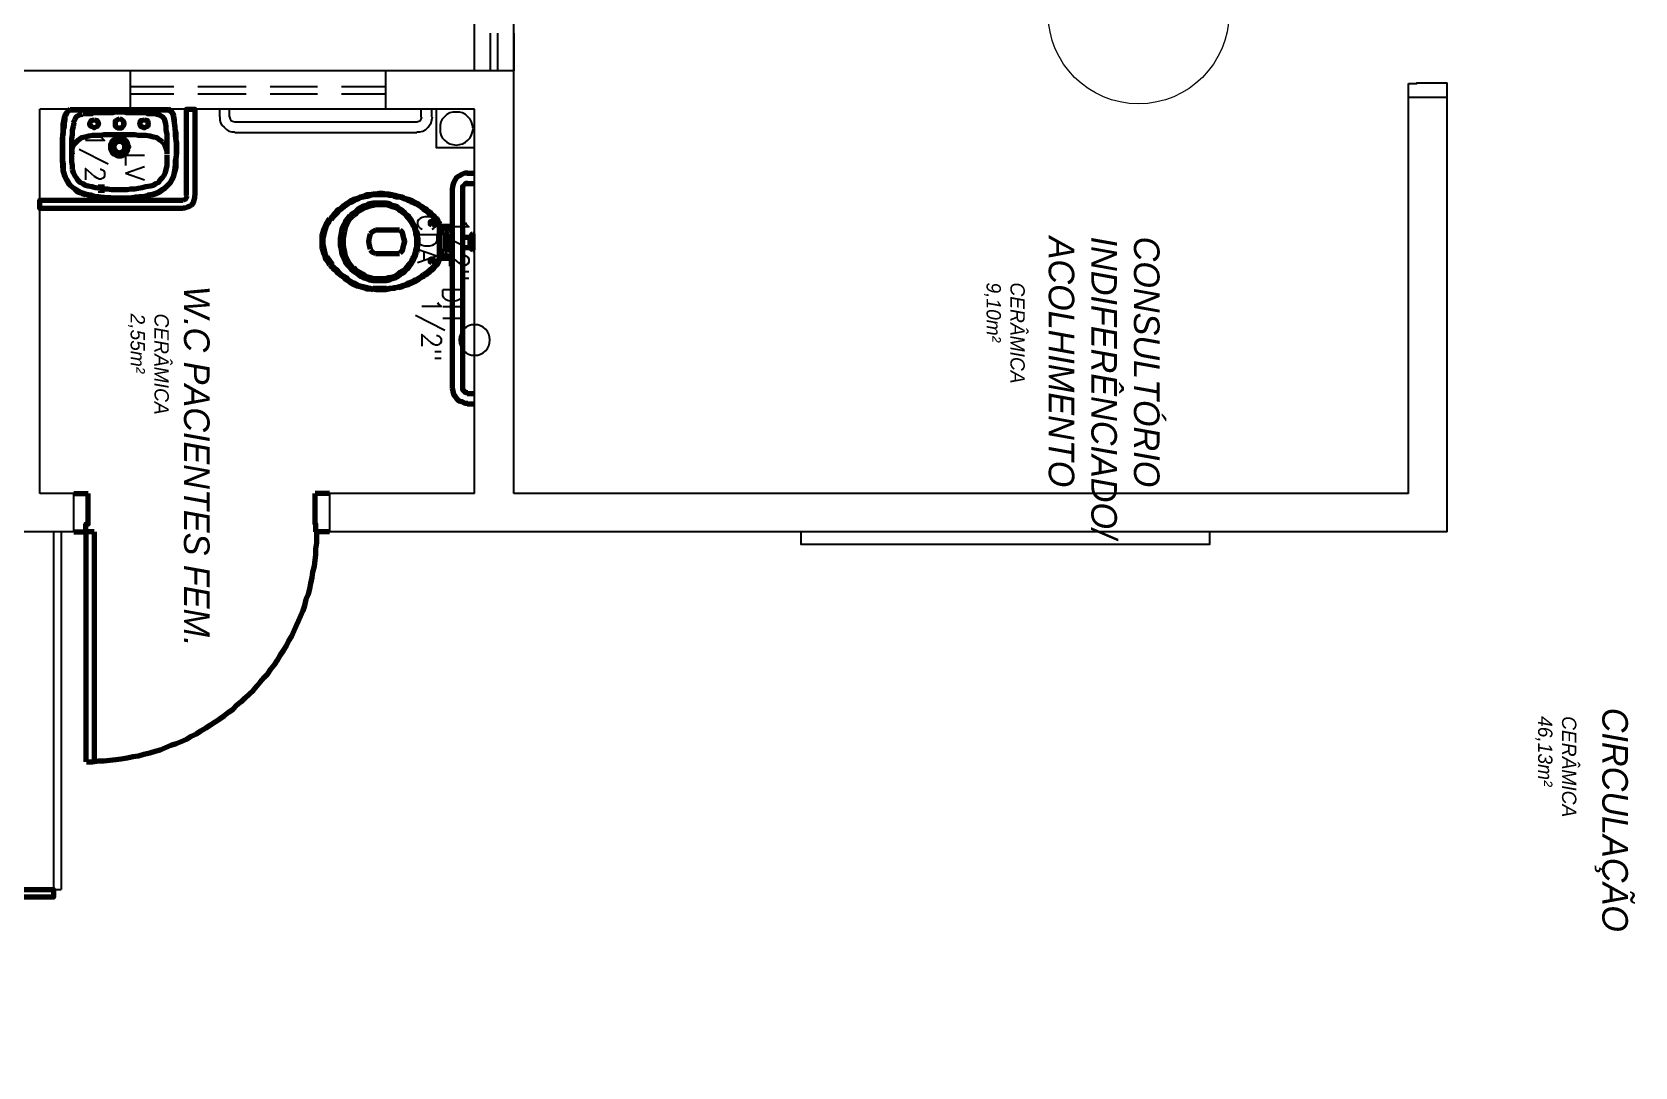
# Model space of a CAD drawing. Header units: millimetres. Extents: x 2273 to 2522, y 1034 to 1187.
# Drawn here: x 2397.27 to 2403.53, y 1171.13 to 1175.18 of the extents above; entities that cross this region are included whole.
import ezdxf

# ---------------------------------------------------------------- set-up
doc = ezdxf.new("R2010")
doc.units = ezdxf.units.MM
for name, color, linetype, lineweight in [('COTAS', 30, 'Continuous', 9), ('LAYOUT', 7, 'Continuous', 100), ('PAREDES', 4, 'Continuous', 100)]:
    doc.layers.add(name, color=color, linetype=linetype, lineweight=lineweight)
doc.layers.add('LAYER8', color=8, linetype='Continuous')
doc.styles.add('Romans', font='romans.shx')
doc.styles.get("Standard").update_dxf_attribs({"font": 'arial.ttf'})

# ---------------------------------------------------------------- blocks, each defined once
blk = doc.blocks.new('HGJ')
at = {"layer": 'PAREDES', "color": 0, "linetype": 'Continuous'}
for points in [[(72.4887, 148.3539), (72.1505, 148.3539), (72.1505, 148.3863), (72.4887, 148.3863)], [(72.5358, 148.3392), (72.5358, 148.348), (72.5328, 148.3569), (72.5299, 148.3657), (72.524, 148.3745), (72.5152, 148.3804), (72.5064, 148.3833), (72.4975, 148.3863), (72.4887, 148.3863)], [(72.5064, 148.3392), (72.5005, 148.351), (72.4887, 148.3569)], [(72.5387, 148.3392), (72.5387, 147.7804), (72.5064, 147.7804), (72.5064, 148.3392)], [(72.177, 148.3039), (72.1681, 148.301), (72.1623, 148.298), (72.1564, 148.2922), (72.1505, 148.2833)], [(72.1534, 147.898), (72.1534, 148.2833), (72.1623, 148.2951), (72.177, 148.301), (72.2123, 148.3069), (72.2387, 148.3098), (72.2534, 148.3098), (72.2828, 148.3127), (72.3152, 148.3127), (72.3358, 148.3127), (72.3534, 148.3098), (72.3681, 148.3098), (72.3917, 148.3069), (72.3917, 148.3069), (72.4181, 148.301), (72.4181, 148.301), (72.4387, 148.2892), (72.4505, 148.2775), (72.4652, 148.2598), (72.477, 148.2422), (72.4858, 148.2186), (72.4887, 148.2069), (72.4946, 148.1745), (72.4946, 148.1539), (72.5005, 148.1186), (72.5005, 148.0892), (72.4975, 148.0569), (72.4946, 148.0098), (72.4887, 147.9745), (72.477, 147.9392), (72.4623, 147.9157), (72.4446, 147.8951), (72.424, 147.8833), (72.4034, 147.8745), (72.3917, 147.8716), (72.3505, 147.8686), (72.327, 147.8686), (72.3064, 147.8686), (72.2681, 147.8686), (72.2387, 147.8716), (72.2093, 147.8716), (72.177, 147.8775), (72.1623, 147.8863), (72.1534, 147.898)], [(72.1534, 148.2833), (72.1534, 148.0892), (72.1534, 147.898)], [(72.2034, 148.2716), (72.1917, 148.2686), (72.1799, 148.2598), (72.174, 148.248), (72.1711, 148.2363)], [(72.3917, 148.3098), (72.377, 148.3127), (72.3652, 148.3127), (72.3505, 148.3127), (72.3387, 148.3127), (72.324, 148.3157), (72.3093, 148.3157), (72.2975, 148.3157), (72.2828, 148.3157), (72.2711, 148.3127), (72.2564, 148.3127), (72.2446, 148.3127), (72.2299, 148.3098), (72.2181, 148.3098), (72.2034, 148.3069), (72.1917, 148.3069), (72.177, 148.3039)], [(72.327, 148.2775), (72.3123, 148.2775), (72.2946, 148.2775), (72.2799, 148.2775), (72.2652, 148.2775), (72.2475, 148.2775), (72.2328, 148.2745), (72.2181, 148.2745), (72.2005, 148.2716)], [(72.2799, 148.2598), (72.2711, 148.251), (72.2623, 148.2392), (72.2593, 148.2245), (72.2564, 148.2098)], [(72.327, 148.2775), (72.3152, 148.2775), (72.3034, 148.2745), (72.2887, 148.2686), (72.2799, 148.2627)], [(72.3858, 148.2745), (72.3711, 148.2775), (72.3564, 148.2775), (72.3446, 148.2775), (72.3299, 148.2775)], [(72.4505, 148.2127), (72.4475, 148.2245), (72.4417, 148.2333), (72.4358, 148.2451), (72.427, 148.251), (72.4181, 148.2598), (72.4093, 148.2657), (72.3975, 148.2716), (72.3858, 148.2745)], [(72.4858, 148.2186), (72.4828, 148.2275), (72.4799, 148.2363), (72.477, 148.2451), (72.474, 148.251), (72.4623, 148.2657), (72.4505, 148.2775), (72.4387, 148.2892), (72.424, 148.298), (72.4152, 148.301), (72.4093, 148.3039), (72.4005, 148.3069), (72.3917, 148.3098)], [(72.1681, 148.2363), (72.1681, 148.2275), (72.1681, 148.2186), (72.1681, 148.2098), (72.1681, 148.201), (72.1652, 148.1922), (72.1652, 148.1833), (72.1652, 148.1716), (72.1652, 148.1627), (72.1652, 148.1539), (72.1652, 148.1451), (72.1652, 148.1363), (72.1652, 148.1275), (72.1652, 148.1186), (72.1623, 148.1098), (72.1623, 148.101), (72.1623, 148.0922)], [(72.1917, 148.1892), (72.1946, 148.201), (72.2093, 148.2039), (72.2181, 148.201), (72.224, 148.1892), (72.2181, 148.1745), (72.2093, 148.1716), (72.1946, 148.1745), (72.1917, 148.1892)], [(72.2564, 148.2098), (72.2534, 148.1951), (72.2534, 148.1804), (72.2534, 148.1657), (72.2505, 148.151), (72.2505, 148.1333), (72.2505, 148.1186), (72.2505, 148.1039), (72.2505, 148.0892)], [(72.4652, 148.0892), (72.4652, 148.1069), (72.4652, 148.1216), (72.4623, 148.1363), (72.4623, 148.151), (72.4593, 148.1657), (72.4564, 148.1804), (72.4534, 148.1951), (72.4505, 148.2127)], [(72.4975, 148.0922), (72.4975, 148.1069), (72.4975, 148.1245), (72.4975, 148.1392), (72.4946, 148.1569), (72.4917, 148.1716), (72.4917, 148.1892), (72.4858, 148.2039), (72.4828, 148.2186)], [(72.1623, 148.0922), (72.1623, 148.0833), (72.1623, 148.0745), (72.1652, 148.0657), (72.1652, 148.0539), (72.1652, 148.0451), (72.1652, 148.0363), (72.1652, 148.0275), (72.1652, 148.0186), (72.1652, 148.0098), (72.1652, 148.001), (72.1652, 147.9922), (72.1681, 147.9833), (72.1681, 147.9745), (72.1681, 147.9657), (72.1681, 147.9569), (72.1681, 147.948)], [(72.224, 148.0922), (72.224, 148.101), (72.2152, 148.1069), (72.2064, 148.1098), (72.1975, 148.1069), (72.1917, 148.101), (72.1887, 148.0922)], [(72.1887, 148.0922), (72.1917, 148.0833), (72.1975, 148.0745), (72.2064, 148.0745), (72.2152, 148.0745), (72.224, 148.0833), (72.224, 148.0922)], [(72.2505, 148.0922), (72.2505, 148.0745), (72.2505, 148.0598), (72.2505, 148.0451), (72.2505, 148.0304), (72.2534, 148.0157), (72.2534, 148.001), (72.2534, 147.9863), (72.2564, 147.9716)], [(72.3328, 148.0922), (72.3328, 148.101), (72.327, 148.1098), (72.324, 148.1157), (72.3152, 148.1216), (72.3064, 148.1245), (72.2975, 148.1275), (72.2887, 148.1245), (72.2799, 148.1216), (72.274, 148.1157), (72.2681, 148.1098), (72.2652, 148.101), (72.2623, 148.0922)], [(72.2623, 148.0922), (72.2652, 148.0833), (72.2681, 148.0745), (72.274, 148.0657), (72.2799, 148.0598), (72.2887, 148.0569), (72.2975, 148.0569), (72.3064, 148.0569), (72.3152, 148.0598), (72.324, 148.0657), (72.327, 148.0745), (72.3328, 148.0833), (72.3328, 148.0922)], [(72.3211, 148.0922), (72.3181, 148.101), (72.3152, 148.1069), (72.3064, 148.1127), (72.2975, 148.1127), (72.2887, 148.1127), (72.2828, 148.1069), (72.277, 148.101), (72.277, 148.0922)], [(72.277, 148.0922), (72.277, 148.0833), (72.2828, 148.0745), (72.2887, 148.0716), (72.2975, 148.0686), (72.3064, 148.0716), (72.3152, 148.0745), (72.3181, 148.0833), (72.3211, 148.0922)], [(72.4505, 147.9686), (72.4534, 147.9833), (72.4564, 147.998), (72.4593, 148.0157), (72.4623, 148.0304), (72.4623, 148.0451), (72.4652, 148.0598), (72.4652, 148.0745), (72.4652, 148.0892)], [(72.4828, 147.9627), (72.4858, 147.9775), (72.4917, 147.9951), (72.4917, 148.0098), (72.4946, 148.0275), (72.4975, 148.0422), (72.4975, 148.0598), (72.4975, 148.0745), (72.4975, 148.0922)], [(72.1917, 147.9922), (72.1946, 148.0039), (72.2093, 148.0098), (72.2181, 148.0039), (72.224, 147.9922), (72.2181, 147.9804), (72.2093, 147.9745), (72.1946, 147.9804), (72.1917, 147.9922)], [(72.1711, 147.9451), (72.174, 147.9333), (72.1799, 147.9216), (72.1917, 147.9157), (72.2034, 147.9098)], [(72.2564, 147.9716), (72.2593, 147.9569), (72.2623, 147.9422), (72.2711, 147.9304), (72.2799, 147.9216)], [(72.3858, 147.9069), (72.3975, 147.9098), (72.4093, 147.9157), (72.4181, 147.9216), (72.427, 147.9275), (72.4358, 147.9363), (72.4417, 147.948), (72.4475, 147.9569), (72.4505, 147.9686)], [(72.3917, 147.8716), (72.4005, 147.8745), (72.4093, 147.8745), (72.4152, 147.8775), (72.424, 147.8833), (72.4387, 147.8922), (72.4505, 147.901), (72.4623, 147.9157), (72.474, 147.9275), (72.477, 147.9363), (72.4799, 147.9451), (72.4828, 147.9539), (72.4858, 147.9598)], [(72.1505, 147.898), (72.1564, 147.8922), (72.1623, 147.8863), (72.1681, 147.8833), (72.177, 147.8804)], [(72.2034, 147.9127), (72.2181, 147.9098), (72.2328, 147.9069), (72.2505, 147.9069), (72.2652, 147.9039), (72.2799, 147.9039), (72.2975, 147.9039), (72.3123, 147.9039), (72.327, 147.9069)], [(72.2799, 147.9216), (72.2887, 147.9127), (72.3005, 147.9069), (72.3152, 147.9039), (72.327, 147.9039)], [(72.327, 147.9039), (72.3417, 147.9039), (72.3564, 147.9039), (72.3711, 147.9069), (72.3858, 147.9069)], [(72.177, 147.8775), (72.1917, 147.8775), (72.2034, 147.8745), (72.2181, 147.8745), (72.2299, 147.8716), (72.2446, 147.8716), (72.2564, 147.8686), (72.2711, 147.8686), (72.2828, 147.8686), (72.2975, 147.8686), (72.3093, 147.8686), (72.324, 147.8686), (72.3387, 147.8686), (72.3505, 147.8686), (72.3652, 147.8716), (72.377, 147.8716), (72.3917, 147.8716)]]:
    blk.add_lwpolyline(points, dxfattribs=at)
blk = doc.blocks.new('NHG')
at = {"layer": 'PAREDES', "color": 0, "linetype": 'Continuous'}
for points in [[(72.4005, 149.451), (72.4005, 149.4804)], [(72.4005, 149.4539), (72.4005, 149.4422), (72.4064, 149.4304), (72.4123, 149.4186), (72.4181, 149.4098), (72.427, 149.4039), (72.4387, 149.398), (72.4475, 149.3951), (72.4623, 149.3922)], [(72.4417, 149.451), (72.4417, 149.4804)], [(72.4417, 149.4539), (72.4417, 149.4451), (72.4475, 149.4392), (72.4534, 149.4333), (72.4623, 149.4333)], [(72.6387, 149.4745), (72.6387, 149.4804)], [(72.7005, 149.4745), (72.6387, 149.4745)], [(72.6387, 149.4745), (72.6417, 149.4686), (72.6475, 149.4657)], [(72.6917, 149.4333), (72.6917, 149.4627), (72.6475, 149.4627)], [(72.6505, 149.4333), (72.6505, 149.4627)], [(72.6887, 149.4657), (72.6975, 149.4686), (72.7005, 149.4745)], [(72.7005, 149.4745), (72.7005, 149.4804)], [(73.2417, 149.4333), (73.2475, 149.4333), (73.2534, 149.4392), (73.2593, 149.4451), (73.2593, 149.4539)], [(73.2417, 149.3922), (73.2534, 149.3951), (73.2652, 149.398), (73.274, 149.4039), (73.2828, 149.4098), (73.2917, 149.4186), (73.2946, 149.4304), (73.3005, 149.4422), (73.3005, 149.4539)], [(73.2623, 149.451), (73.2623, 149.4804)], [(73.3034, 149.451), (73.3034, 149.4804)], [(72.4623, 149.4333), (73.2417, 149.4333)], [(72.4623, 149.3922), (73.2417, 149.3922)], [(72.6093, 149.3922), (72.6093, 149.3422), (72.6005, 149.3422), (72.5946, 149.3422)], [(72.6211, 149.3922), (72.6181, 149.3863)], [(72.6505, 149.3775), (72.6505, 149.3922)], [(72.6917, 149.3775), (72.6917, 149.3922)], [(72.724, 149.3863), (72.7211, 149.3922)], [(72.7446, 149.3422), (72.7387, 149.3422), (72.7328, 149.3422), (72.7328, 149.3922)], [(72.5887, 149.3392), (72.5799, 149.3333), (72.574, 149.3275), (72.5681, 149.3216), (72.5623, 149.3127), (72.5534, 149.3069), (72.5475, 149.298), (72.5417, 149.2922), (72.5387, 149.2833)], [(72.5946, 149.3422), (72.5887, 149.3333), (72.5799, 149.3275), (72.574, 149.3216), (72.5652, 149.3127), (72.5593, 149.3039), (72.5534, 149.298), (72.5475, 149.2892), (72.5417, 149.2804)], [(72.5946, 149.3422), (72.5887, 149.3392)], [(72.6005, 149.3451), (72.5946, 149.3422)], [(72.6093, 149.3422), (72.6711, 149.3422), (72.7328, 149.3422)], [(72.6181, 149.3863), (72.6181, 149.3422)], [(72.624, 149.3451), (72.6299, 149.3451), (72.6328, 149.351)], [(72.6358, 149.3804), (72.6328, 149.3775)], [(72.6328, 149.3775), (72.6328, 149.3745)], [(72.6328, 149.3745), (72.6328, 149.3657)], [(72.6328, 149.3627), (72.6328, 149.3657)], [(72.7064, 149.3657), (72.6711, 149.3657), (72.6328, 149.3657)], [(72.6328, 149.351), (72.6328, 149.3598)], [(72.6387, 149.3775), (72.6711, 149.3775)], [(72.7005, 149.3775), (72.6711, 149.3775)], [(72.7034, 149.3775), (72.7005, 149.3804)], [(72.7064, 149.3745), (72.7034, 149.3775)], [(72.7064, 149.3657), (72.7064, 149.3745)], [(72.7064, 149.3657), (72.7064, 149.3627)], [(72.7064, 149.351), (72.7064, 149.3598)], [(72.7064, 149.351), (72.7064, 149.3451), (72.7123, 149.3451)], [(72.724, 149.3422), (72.724, 149.3863)], [(72.7417, 149.3422), (72.7387, 149.3451)], [(72.7505, 149.3392), (72.7446, 149.3422)], [(72.7975, 149.2804), (72.7917, 149.2892), (72.7858, 149.298), (72.7799, 149.3039), (72.774, 149.3127), (72.7652, 149.3216), (72.7593, 149.3275), (72.7505, 149.3333), (72.7446, 149.3422)], [(72.8005, 149.2833), (72.7975, 149.2922), (72.7917, 149.298), (72.7858, 149.3069), (72.7799, 149.3127), (72.7711, 149.3216), (72.7652, 149.3275), (72.7593, 149.3333), (72.7505, 149.3392)], [(72.5417, 149.2804), (72.5358, 149.2745), (72.5299, 149.2657), (72.524, 149.2569), (72.5211, 149.248), (72.5152, 149.2392), (72.5123, 149.2304), (72.5093, 149.2216), (72.5034, 149.2127), (72.5005, 149.2039), (72.4975, 149.1951), (72.4946, 149.1863), (72.4946, 149.1745), (72.4917, 149.1657), (72.4887, 149.1569), (72.4887, 149.148), (72.4858, 149.1363)], [(72.5358, 149.2833), (72.5299, 149.2716), (72.5211, 149.2598), (72.5152, 149.248), (72.5093, 149.2363), (72.5034, 149.2216), (72.5005, 149.2098), (72.4946, 149.198), (72.4917, 149.1833)], [(72.6034, 149.3127), (72.6005, 149.3186), (72.5975, 149.3216), (72.5917, 149.3186), (72.5887, 149.3127), (72.5917, 149.3069), (72.5975, 149.3069), (72.6005, 149.3069), (72.6034, 149.3127)], [(72.7505, 149.3127), (72.7475, 149.3186), (72.7417, 149.3216), (72.7387, 149.3186), (72.7358, 149.3127), (72.7387, 149.3069), (72.7417, 149.3069), (72.7475, 149.3069), (72.7505, 149.3127)], [(72.8534, 149.1363), (72.8505, 149.148), (72.8505, 149.1569), (72.8475, 149.1657), (72.8475, 149.1745), (72.8446, 149.1863), (72.8417, 149.1951), (72.8387, 149.2039), (72.8358, 149.2127), (72.8299, 149.2216), (72.827, 149.2304), (72.824, 149.2392), (72.8181, 149.248), (72.8152, 149.2569), (72.8093, 149.2657), (72.8034, 149.2745), (72.7975, 149.2804)], [(72.8475, 149.1833), (72.8446, 149.198), (72.8387, 149.2098), (72.8358, 149.2216), (72.8299, 149.2363), (72.824, 149.248), (72.8181, 149.2598), (72.8093, 149.2716), (72.8034, 149.2833)], [(72.6711, 149.2598), (72.6593, 149.2598), (72.6505, 149.2569), (72.6387, 149.2569), (72.6299, 149.2539), (72.6211, 149.251), (72.6123, 149.248), (72.6034, 149.2422), (72.5946, 149.2392), (72.5858, 149.2333), (72.577, 149.2275), (72.5681, 149.2216), (72.5623, 149.2127), (72.5564, 149.2069), (72.5475, 149.198), (72.5417, 149.1892), (72.5387, 149.1804)], [(72.6681, 149.2539), (72.6593, 149.2539), (72.6505, 149.2539), (72.6387, 149.251), (72.6299, 149.251), (72.6211, 149.248), (72.6123, 149.2451), (72.6034, 149.2392), (72.5975, 149.2363), (72.5887, 149.2304), (72.5799, 149.2245), (72.574, 149.2186), (72.5652, 149.2127), (72.5593, 149.2069), (72.5534, 149.198), (72.5475, 149.1892), (72.5417, 149.1833)], [(72.7123, 149.1892), (72.7034, 149.198), (72.6917, 149.201), (72.6799, 149.2039), (72.6681, 149.2069), (72.6564, 149.2039), (72.6446, 149.201), (72.6328, 149.198), (72.624, 149.1892)], [(72.8034, 149.1804), (72.7975, 149.1892), (72.7917, 149.198), (72.7858, 149.2069), (72.777, 149.2127), (72.7711, 149.2216), (72.7623, 149.2275), (72.7534, 149.2333), (72.7446, 149.2392), (72.7387, 149.2422), (72.727, 149.248), (72.7181, 149.251), (72.7093, 149.2539), (72.7005, 149.2569), (72.6887, 149.2569), (72.6799, 149.2598), (72.6681, 149.2598)], [(72.7946, 149.1833), (72.7887, 149.1892), (72.7828, 149.198), (72.777, 149.2069), (72.7711, 149.2127), (72.7652, 149.2186), (72.7564, 149.2245), (72.7505, 149.2304), (72.7417, 149.2363), (72.7328, 149.2392), (72.724, 149.2451), (72.7152, 149.248), (72.7064, 149.251), (72.6975, 149.251), (72.6887, 149.2539), (72.677, 149.2539), (72.6681, 149.2539)], [(72.4917, 149.1833), (72.4887, 149.1686), (72.4858, 149.1569), (72.4828, 149.1451), (72.4828, 149.1333), (72.4799, 149.1216), (72.4799, 149.1069), (72.4828, 149.0951), (72.4828, 149.0833)], [(72.4858, 149.1363), (72.4858, 149.1216), (72.4858, 149.1098), (72.4858, 149.0951), (72.4858, 149.0833)], [(72.5358, 149.1833), (72.5299, 149.1716), (72.527, 149.1598), (72.5211, 149.148), (72.5181, 149.1363), (72.5181, 149.1216), (72.5181, 149.1098), (72.5181, 149.098), (72.5181, 149.0833)], [(72.5417, 149.1833), (72.5358, 149.1716), (72.5328, 149.1598), (72.527, 149.1451), (72.524, 149.1333), (72.524, 149.1216), (72.524, 149.1069), (72.524, 149.0951), (72.527, 149.0833)], [(72.624, 149.1863), (72.624, 149.0922)], [(72.7152, 149.0922), (72.7152, 149.1863)], [(72.8123, 149.0833), (72.8123, 149.0951), (72.8123, 149.1069), (72.8123, 149.1216), (72.8123, 149.1333), (72.8093, 149.1451), (72.8064, 149.1598), (72.8005, 149.1716), (72.7946, 149.1833)], [(72.8211, 149.0833), (72.8211, 149.098), (72.8211, 149.1098), (72.8211, 149.1216), (72.8211, 149.1363), (72.8181, 149.148), (72.8123, 149.1598), (72.8093, 149.1716), (72.8034, 149.1833)], [(72.8534, 149.0833), (72.8564, 149.0951), (72.8564, 149.1069), (72.8564, 149.1216), (72.8564, 149.1333), (72.8534, 149.1451), (72.8505, 149.1569), (72.8505, 149.1686), (72.8446, 149.1833)], [(72.8505, 149.0833), (72.8505, 149.0951), (72.8505, 149.1098), (72.8505, 149.1216), (72.8505, 149.1363)], [(72.4828, 149.0833), (72.4858, 149.0716), (72.4858, 149.0569), (72.4917, 149.0451), (72.4946, 149.0333), (72.5005, 149.0186), (72.5034, 149.0069), (72.5093, 148.9951), (72.5181, 148.9833)], [(72.4858, 149.0833), (72.4887, 149.0716), (72.4917, 149.0598), (72.4946, 149.0451), (72.4975, 149.0333), (72.5034, 149.0216), (72.5093, 149.0098), (72.5152, 148.998), (72.5211, 148.9863)], [(72.5181, 149.0833), (72.5211, 149.0686), (72.527, 149.0569), (72.5299, 149.0451), (72.5358, 149.0333), (72.5446, 149.0216), (72.5534, 149.0127), (72.5593, 149.001), (72.5711, 148.9922)], [(72.527, 149.0833), (72.5299, 149.0716), (72.5328, 149.0627), (72.5358, 149.051), (72.5417, 149.0422), (72.5475, 149.0304), (72.5534, 149.0216), (72.5623, 149.0127), (72.5681, 149.0069)], [(72.624, 149.0922), (72.6299, 149.0804), (72.6387, 149.0716)], [(72.7005, 149.0716), (72.7093, 149.0804), (72.7152, 149.0922)], [(72.7681, 148.9922), (72.7799, 149.001), (72.7887, 149.0127), (72.7946, 149.0216), (72.8034, 149.0333), (72.8093, 149.0451), (72.8123, 149.0569), (72.8181, 149.0686), (72.8211, 149.0833)], [(72.7681, 149.0069), (72.777, 149.0127), (72.7828, 149.0216), (72.7887, 149.0304), (72.7946, 149.0422), (72.8005, 149.051), (72.8064, 149.0627), (72.8093, 149.0716), (72.8123, 149.0833)], [(72.8181, 148.9863), (72.824, 148.998), (72.8299, 149.0098), (72.8358, 149.0216), (72.8417, 149.0333), (72.8446, 149.0451), (72.8475, 149.0598), (72.8505, 149.0716), (72.8534, 149.0833)], [(72.8211, 148.9833), (72.8299, 148.9951), (72.8358, 149.0069), (72.8417, 149.0186), (72.8446, 149.0333), (72.8475, 149.0451), (72.8534, 149.0569), (72.8534, 149.0716), (72.8564, 149.0833)], [(72.6387, 149.0716), (72.6534, 149.0686), (72.6681, 149.0657), (72.6828, 149.0686), (72.6975, 149.0716)], [(72.5181, 148.9833), (72.524, 148.9745), (72.5299, 148.9657), (72.5387, 148.9569), (72.5446, 148.9451), (72.5534, 148.9392), (72.5623, 148.9304), (72.5711, 148.9216), (72.5799, 148.9157)], [(72.5211, 148.9863), (72.527, 148.9775), (72.5328, 148.9686), (72.5417, 148.9569), (72.5475, 148.948), (72.5564, 148.9422), (72.5652, 148.9333), (72.574, 148.9245), (72.5828, 148.9186)], [(72.5681, 149.0039), (72.577, 148.9951), (72.5887, 148.9863), (72.6005, 148.9804), (72.6152, 148.9745), (72.627, 148.9716), (72.6417, 148.9686), (72.6534, 148.9657), (72.6681, 148.9657)], [(72.5681, 148.9922), (72.5799, 148.9833), (72.5917, 148.9745), (72.6034, 148.9686), (72.6152, 148.9627), (72.627, 148.9598), (72.6417, 148.9569), (72.6564, 148.9539), (72.6681, 148.9539)], [(72.6681, 148.9657), (72.6828, 148.9657), (72.6975, 148.9686), (72.7093, 148.9716), (72.724, 148.9745), (72.7358, 148.9804), (72.7475, 148.9863), (72.7593, 148.9951), (72.7711, 149.0039)], [(72.6681, 148.9539), (72.6828, 148.9539), (72.6946, 148.9569), (72.7093, 148.9598), (72.7211, 148.9627), (72.7358, 148.9686), (72.7475, 148.9745), (72.7593, 148.9833), (72.7681, 148.9922)], [(72.7564, 148.9186), (72.7652, 148.9245), (72.774, 148.9333), (72.7799, 148.9422), (72.7887, 148.948), (72.7975, 148.9569), (72.8034, 148.9686), (72.8093, 148.9775), (72.8181, 148.9863)], [(72.7593, 148.9157), (72.7681, 148.9216), (72.777, 148.9304), (72.7828, 148.9392), (72.7917, 148.9451), (72.8005, 148.9569), (72.8064, 148.9657), (72.8152, 148.9745), (72.8211, 148.9833)], [(72.5799, 148.9157), (72.5917, 148.9098), (72.6005, 148.9039), (72.6123, 148.898), (72.624, 148.8951), (72.6328, 148.8922), (72.6446, 148.8892), (72.6564, 148.8863), (72.6681, 148.8863)], [(72.5799, 148.9127), (72.5887, 148.9069), (72.6005, 148.898), (72.6093, 148.8951), (72.6211, 148.8892), (72.6328, 148.8863), (72.6446, 148.8833), (72.6564, 148.8833), (72.6681, 148.8833)], [(72.6681, 148.8863), (72.6799, 148.8863), (72.6917, 148.8892), (72.7034, 148.8922), (72.7152, 148.8951), (72.724, 148.898), (72.7358, 148.9039), (72.7475, 148.9098), (72.7564, 148.9157)], [(72.6681, 148.8833), (72.6799, 148.8833), (72.6917, 148.8833), (72.7034, 148.8863), (72.7152, 148.8892), (72.727, 148.8951), (72.7387, 148.898), (72.7475, 148.9069), (72.7593, 148.9127)], [(72.6711, 148.8863), (72.6711, 148.8863)], [(72.7593, 148.9245), (72.7299, 148.9039)]]:
    blk.add_lwpolyline(points, dxfattribs=at)
blk = doc.blocks.new('PROT')
at = {"layer": 'PAREDES', "color": 0, "linetype": 'Continuous'}
for points in [[(75.2005, 147.0333), (75.2211, 147.0333), (75.2417, 147.0333), (75.2623, 147.0363), (75.2828, 147.0392), (75.3034, 147.0392), (75.324, 147.0422), (75.3417, 147.0451), (75.3623, 147.051), (75.3828, 147.0539), (75.4005, 147.0598), (75.4211, 147.0627), (75.4387, 147.0686), (75.4564, 147.0745), (75.477, 147.0833), (75.4946, 147.0892), (75.5123, 147.0951), (75.5299, 147.1039), (75.5475, 147.1127), (75.5652, 147.1216), (75.5828, 147.1304), (75.6005, 147.1392), (75.6152, 147.148), (75.6328, 147.1598), (75.6475, 147.1716), (75.6652, 147.1804), (75.6799, 147.1922), (75.6946, 147.2039), (75.7093, 147.2157), (75.724, 147.2275), (75.7387, 147.2422), (75.7534, 147.2539), (75.7652, 147.2686), (75.7799, 147.2804), (75.7917, 147.2951), (75.8064, 147.3098), (75.8181, 147.3245), (75.8299, 147.3392), (75.8417, 147.3539), (75.8534, 147.3716), (75.8652, 147.3863), (75.874, 147.401), (75.8858, 147.4186), (75.8946, 147.4363), (75.9034, 147.451), (75.9123, 147.4686), (75.9211, 147.4863), (75.9299, 147.5039), (75.9387, 147.5216), (75.9446, 147.5392), (75.9534, 147.5569), (75.9593, 147.5775), (75.9652, 147.5951), (75.9711, 147.6157), (75.977, 147.6333), (75.9799, 147.6539), (75.9858, 147.6716), (75.9887, 147.6922), (75.9917, 147.7127), (75.9946, 147.7304), (75.9975, 147.751), (75.9975, 147.7716), (76.0005, 147.7922), (76.0005, 147.8127), (76.0005, 147.8333)], [(75.2034, 147.0304), (75.2034, 147.8333), (75.2328, 147.8333), (75.2328, 147.0304)], [(76.0034, 147.8333), (76.0034, 147.8127), (76.0034, 147.7922), (76.0064, 147.7716), (76.0064, 147.751), (76.0093, 147.7304), (76.0123, 147.7127), (76.0152, 147.6922), (76.0181, 147.6716), (76.024, 147.6539), (76.027, 147.6333), (76.0328, 147.6157), (76.0387, 147.5951), (76.0446, 147.5775), (76.0505, 147.5569), (76.0593, 147.5392), (76.0652, 147.5216), (76.074, 147.5039), (76.0828, 147.4863), (76.0917, 147.4686), (76.1005, 147.451), (76.1093, 147.4363), (76.1181, 147.4186), (76.1299, 147.401), (76.1387, 147.3863), (76.1505, 147.3716), (76.1623, 147.3539), (76.174, 147.3392), (76.1858, 147.3245), (76.1975, 147.3098), (76.2093, 147.2951), (76.224, 147.2804), (76.2358, 147.2686), (76.2505, 147.2539), (76.2652, 147.2422), (76.2799, 147.2275), (76.2946, 147.2157), (76.3093, 147.2039), (76.324, 147.1922), (76.3387, 147.1804), (76.3564, 147.1716), (76.3711, 147.1598), (76.3887, 147.148), (76.4034, 147.1392), (76.4211, 147.1304), (76.4387, 147.1216), (76.4564, 147.1127), (76.474, 147.1039), (76.4917, 147.0951), (76.5093, 147.0892), (76.527, 147.0833), (76.5446, 147.0745), (76.5652, 147.0686), (76.5828, 147.0627), (76.6034, 147.0598), (76.6211, 147.0539), (76.6417, 147.051), (76.6593, 147.0451), (76.6799, 147.0422), (76.7005, 147.0392), (76.7211, 147.0392), (76.7417, 147.0363), (76.7623, 147.0333), (76.7828, 147.0333), (76.8034, 147.0333)], [(76.8034, 147.8333), (76.774, 147.8333), (76.774, 147.0304)], [(76.8034, 147.8333), (76.8034, 147.0304)]]:
    blk.add_lwpolyline(points, dxfattribs=at)
blk = doc.blocks.new('YTE')
at = {"layer": 'LAYOUT', "linetype": 'ByBlock'}
for p, q in [((73.6534, 148.9127), (73.6534, 148.8569)), ((73.8034, 148.9127), (73.8034, 148.8598)), ((73.6534, 147.9127), (73.6534, 147.9686)), ((73.8034, 147.9127), (73.8034, 147.9598))]:
    blk.add_line(p, q, dxfattribs=at)
at = {"layer": 'PAREDES', "color": 0, "linetype": 'Continuous'}
for points in [[(73.8034, 148.8598), (73.774, 148.8598), (73.774, 148.8569), (73.6534, 148.8569)], [(74.7034, 147.9627), (74.7034, 147.9863), (74.7005, 148.0098), (74.7005, 148.0304), (74.6975, 148.0539), (74.6946, 148.0775), (74.6917, 148.098), (74.6887, 148.1216), (74.6828, 148.1451), (74.6799, 148.1657), (74.674, 148.1863), (74.6681, 148.2098), (74.6623, 148.2304), (74.6564, 148.251), (74.6475, 148.2716), (74.6387, 148.2922), (74.6328, 148.3127), (74.624, 148.3333), (74.6152, 148.3539), (74.6034, 148.3716), (74.5946, 148.3922), (74.5828, 148.4098), (74.5711, 148.4304), (74.5593, 148.448), (74.5475, 148.4657), (74.5358, 148.4833), (74.524, 148.501), (74.5093, 148.5186), (74.4975, 148.5363), (74.4828, 148.551), (74.4681, 148.5686), (74.4534, 148.5833), (74.4387, 148.598), (74.424, 148.6157), (74.4064, 148.6304), (74.3917, 148.6422), (74.374, 148.6569), (74.3593, 148.6716), (74.3417, 148.6833), (74.324, 148.698), (74.3064, 148.7098), (74.2858, 148.7216), (74.2681, 148.7333), (74.2505, 148.7451), (74.2299, 148.7539), (74.2123, 148.7657), (74.1917, 148.7745), (74.1711, 148.7833), (74.1534, 148.7922), (74.1328, 148.801), (74.1123, 148.8098), (74.0917, 148.8157), (74.0681, 148.8216), (74.0475, 148.8304), (74.027, 148.8363), (74.0064, 148.8392), (73.9828, 148.8451), (73.9623, 148.848), (73.9387, 148.8539), (73.9152, 148.8569), (73.8946, 148.8598), (73.8711, 148.8598), (73.8475, 148.8627), (73.824, 148.8627), (73.8005, 148.8627)], [(73.8034, 147.9922), (73.8034, 147.9598), (73.774, 147.9598), (73.774, 147.9686), (73.6534, 147.9686)], [(73.8034, 147.9922), (74.7034, 147.9922)], [(73.8034, 147.9598), (74.7034, 147.9598)]]:
    blk.add_lwpolyline(points, dxfattribs=at)

msp = doc.modelspace()

# ---------------------------------------------------------------- linework, layer by layer
at = {"color": 3}
msp.add_lwpolyline([(2398.996, 1174.0313, 1), (2398.996, 1173.9114, 1)], format="xyb", close=True, dxfattribs=at)
at = {"layer": 'COTAS'}
msp.add_circle((2401.5925, 1175.2487), 0.3533, dxfattribs=at)
at = {"layer": 'LAYER8', "linetype": 'ByBlock'}
msp.add_line((2398.649, 1174.8743), (2398.649, 1175.0243), dxfattribs=at)
at = {"layer": 'LAYER8', "linetype": 'Continuous'}
for points in [[(2398.996, 1175.0243), (2398.996, 1184.1272)], [(2399.149, 1173.3713), (2399.149, 1175.9743)], [(2398.996, 1175.0243), (2397.146, 1175.0243)], [(2402.649, 1173.3713), (2402.649, 1174.9213)], [(2402.649, 1174.9213), (2402.799, 1174.9213)], [(2402.799, 1173.2213), (2402.799, 1174.9213)], [(2398.996, 1174.8743), (2397.296, 1174.8743)], [(2397.296, 1173.3713), (2397.296, 1174.8743)], [(2398.996, 1173.3713), (2398.996, 1174.8743)], [(2397.4284, 1173.3713), (2397.296, 1173.3713)], [(2397.4284, 1173.2213), (2397.4284, 1173.3713)], [(2398.996, 1173.3713), (2398.4284, 1173.3713)], [(2398.4284, 1173.3713), (2398.4284, 1173.2213)], [(2402.649, 1173.3713), (2399.149, 1173.3713)], [(2397.4284, 1173.2213), (2397.146, 1173.2213)], [(2397.349, 1173.2213), (2397.349, 1171.8213)], [(2397.3784, 1173.2213), (2397.3784, 1171.8213)], [(2402.799, 1173.2213), (2398.4284, 1173.2213)], [(2397.349, 1171.8213), (2397.3784, 1171.8213)]]:
    msp.add_lwpolyline(points, dxfattribs=at)
at = {"layer": 'LAYER8', "color": 0, "linetype": 'Continuous'}
for points in [[(2398.996, 1175.0243), (2398.996, 1175.1713)], [(2399.149, 1175.1713), (2399.149, 1175.0243), (2398.996, 1175.0243)], [(2399.0578, 1175.0243), (2399.0578, 1175.1713)], [(2399.0872, 1175.0243), (2399.0872, 1175.1713)], [(2397.649, 1175.0243), (2397.649, 1174.8743)], [(2402.649, 1174.9743), (2402.6813, 1174.9743), (2402.6813, 1174.9772), (2402.799, 1174.9772)], [(2402.649, 1174.9213), (2402.649, 1174.9743)], [(2402.799, 1174.9213), (2402.799, 1174.9772)], [(2397.8195, 1174.9625), (2397.649, 1174.9625)], [(2397.8195, 1174.9331), (2397.649, 1174.9331)], [(2398.1019, 1174.9625), (2397.9137, 1174.9625)], [(2398.1019, 1174.9331), (2397.9137, 1174.9331)], [(2398.3813, 1174.9625), (2398.196, 1174.9625)], [(2398.3813, 1174.9331), (2398.196, 1174.9331)], [(2398.649, 1174.9625), (2398.4754, 1174.9625)], [(2398.649, 1174.9331), (2398.4754, 1174.9331)], [(2397.999, 1174.8449), (2397.999, 1174.8743)], [(2397.999, 1174.8449), (2397.999, 1174.8331), (2398.0019, 1174.8213), (2398.0078, 1174.8125), (2398.0166, 1174.8037), (2398.0254, 1174.7949), (2398.0342, 1174.789), (2398.046, 1174.786), (2398.0578, 1174.786)], [(2398.0372, 1174.8449), (2398.0372, 1174.8743)], [(2398.0372, 1174.8449), (2398.0401, 1174.836), (2398.0431, 1174.8302), (2398.049, 1174.8272), (2398.0578, 1174.8243)], [(2398.7695, 1174.8243), (2398.7784, 1174.8272), (2398.7842, 1174.8302), (2398.7872, 1174.836), (2398.7901, 1174.8449)], [(2398.7695, 1174.786), (2398.7813, 1174.786), (2398.7931, 1174.789), (2398.8048, 1174.7949), (2398.8137, 1174.8037), (2398.8195, 1174.8125), (2398.8254, 1174.8213), (2398.8284, 1174.8331), (2398.8313, 1174.8449)], [(2398.7872, 1174.8449), (2398.7872, 1174.8743)], [(2398.8284, 1174.8449), (2398.8284, 1174.8743)], [(2398.846, 1174.8743), (2398.846, 1174.7243), (2398.996, 1174.7243)], [(2398.9901, 1174.7978), (2398.9872, 1174.8125), (2398.9842, 1174.8243), (2398.9784, 1174.836), (2398.9695, 1174.8449), (2398.9607, 1174.8537), (2398.949, 1174.8596), (2398.9372, 1174.8625), (2398.9254, 1174.8625), (2398.9107, 1174.8625), (2398.899, 1174.8596), (2398.8872, 1174.8537), (2398.8784, 1174.8449), (2398.8695, 1174.836), (2398.8637, 1174.8243), (2398.8607, 1174.8125), (2398.8607, 1174.7978), (2398.8607, 1174.786), (2398.8637, 1174.7743), (2398.8695, 1174.7625), (2398.8784, 1174.7537), (2398.8872, 1174.7449), (2398.899, 1174.739), (2398.9107, 1174.736), (2398.9254, 1174.7331), (2398.9372, 1174.736), (2398.949, 1174.739), (2398.9607, 1174.7449), (2398.9695, 1174.7537), (2398.9784, 1174.7625), (2398.9842, 1174.7743), (2398.9872, 1174.786), (2398.9901, 1174.7978)], [(2398.0578, 1174.8243), (2398.7695, 1174.8243)], [(2398.0578, 1174.7831), (2398.7695, 1174.7831)], [(2401.8695, 1173.2213), (2401.8695, 1173.1713), (2400.2725, 1173.1713), (2400.2725, 1173.2213)], [(2402.2107, 1173.2213), (2401.9842, 1173.2213)]]:
    msp.add_lwpolyline(points, dxfattribs=at)

# ---------------------------------------------------------------- block references
at = {"layer": 'LAYER8', "linetype": 'ByBlock', "rotation": 270}
for name in ['HGJ', 'NHG', 'YTE', 'PROT']:
    msp.add_blockref(name, (2249.5156, 1247.0248), dxfattribs=at)

# ---------------------------------------------------------------- texts
at = {"color": 3, "style": 'Romans'}
for s, p in [('1/2"', (2397.4739, 1174.7875)), ('LV', (2397.6304, 1174.7061)), ('CDA', (2398.7727, 1174.4634)), ('1/2"', (2398.8981, 1174.4497)), ('DH', (2398.872, 1174.1811)), ('1/2"', (2398.7898, 1174.1373))]:
    msp.add_text(s, height=0.075, rotation=270, dxfattribs=at).set_placement(p)
at = {"layer": 'LAYER8', "color": 0, "linetype": 'Continuous', "width": 1.591519, "attachment_point": 1, "rotation": 270}
for s, insert, char_height in [('{\\fHarlow Solid Italic|b0|i0|c0|p82;CONSULTÓRIO INDIFERÊNCIADO/\\PACOLHIMENTO}', (2401.6747, 1174.3759), 0.1), ('{\\fHarlow Solid Italic|b0|i0|c0|p82;W.C PACIENTES FEM.}', (2397.9594, 1174.1836), 0.1), ('{\\fHarlow Solid Italic|b0|i0|c0|p82;CERÂMICA\\P9,10m²}', (2401.1475, 1174.1965), 0.056045), ('{\\fHarlow Solid Italic|b0|i0|c0|p82;CERÂMICA\\P2,55m²}', (2397.8, 1174.0748), 0.056045), ('{\\fHarlow Solid Italic|b0|i0|c0|p82;CIRCULAÇÃO}', (2403.5064, 1172.5325), 0.1), ('{\\fHarlow Solid Italic|b0|i0|c0|p82;CERÂMICA\\P46,13m²}', (2403.3048, 1172.4997), 0.056045)]:
    msp.add_mtext(s, dxfattribs=dict(at, insert=insert, char_height=char_height))

doc.saveas('drawing.dxf')
